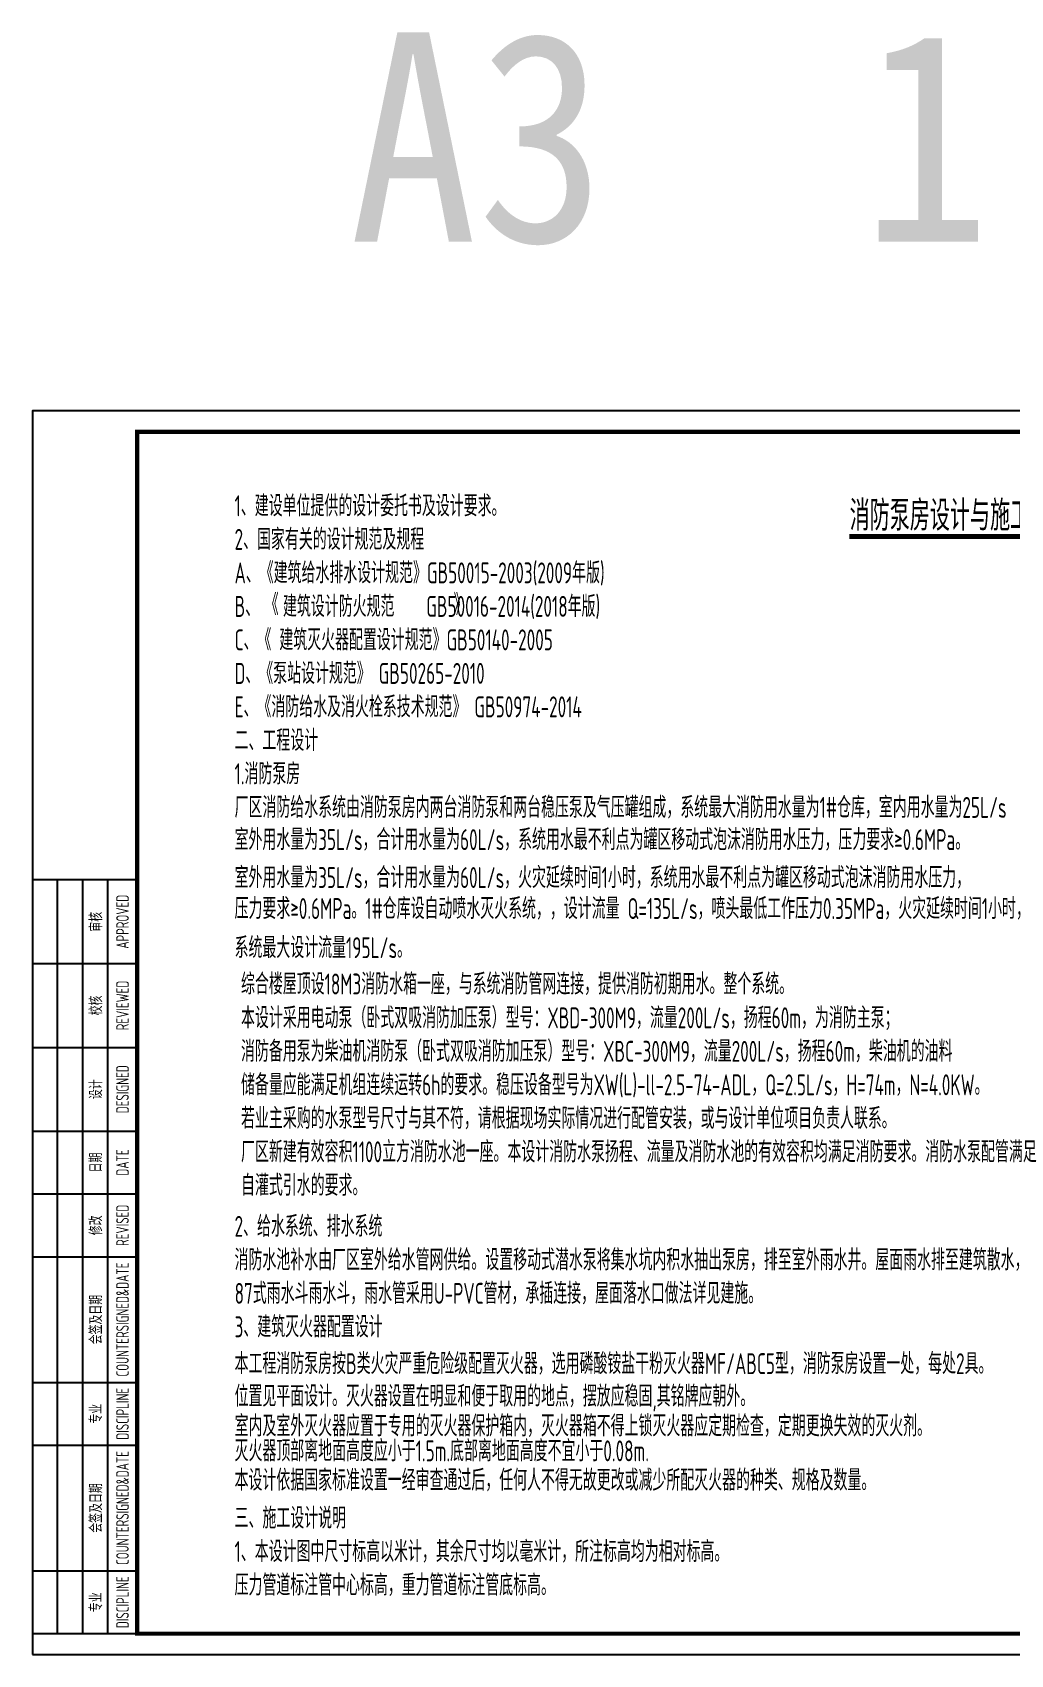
# Model space of a CAD drawing. Extents: x 84552 to 1115094, y -331058 to 102248.
# Drawn here: x 104441 to 116115, y 55935 to 75303 of the extents above; entities that cross this region are included whole.
import ezdxf
from ezdxf.enums import TextEntityAlignment as Align

# ---------------------------------------------------------------- set-up
doc = ezdxf.new("R2010")
doc.units = 0
doc.header["$LTSCALE"] = 1000
doc.header["$MEASUREMENT"] = 0
for name, color, linetype in [('TWT_TITLE', 7, 'Continuous'), ('图名', 15, 'Continuous'), ('外轮廓中实线', 3, 'Continuous')]:
    doc.layers.add(name, color=color, linetype=linetype)
doc.styles.add('sceie', font='sceie.shx', dxfattribs={"width": 0.7, "bigfont": 'sceic.shx'})
doc.styles.add('宋体', font='', dxfattribs={"width": 0.6})
doc.styles.add('样式 1', font='sceie.shx', dxfattribs={"width": 0.7, "bigfont": 'sceic.shx'})
doc.styles.get('宋体').set_extended_font_data('SimSun')

msp = doc.modelspace()

# ---------------------------------------------------------------- linework, layer by layer
for p, q in [((104740.8, 56184.7), (104740.8, 65184.7)), ((105040.8, 56184.7), (105040.8, 65184.7)), ((105340.8, 56184.7), (105340.8, 65184.7)), ((104440.8, 64184.7), (105690.8, 64184.7)), ((104440.8, 63184.7), (105690.8, 63184.7)), ((104440.8, 62184.7), (105690.8, 62184.7)), ((104440.8, 61434.7), (105690.8, 61434.7)), ((104440.8, 60684.7), (105690.8, 60684.7)), ((104440.8, 59184.7), (105690.8, 59184.7)), ((104440.8, 58434.7), (105690.8, 58434.7)), ((104440.8, 56934.7), (105690.8, 56934.7))]:
    msp.add_line(p, q)
msp.add_lwpolyline([(104440.8, 65184.7), (104440.8, 56184.7), (105690.8, 56184.7), (105690.8, 65184.7)], close=True)
at = {"layer": 'TWT_TITLE'}
msp.add_lwpolyline([(104440.8, 55934.7), (125440.8, 55934.7), (125440.8, 70784.7), (104440.8, 70784.7)], close=True, dxfattribs=at)
at = {"layer": 'TWT_TITLE', "const_width": 50}
msp.add_lwpolyline([(105690.8, 56184.7), (125190.8, 56184.7), (125190.8, 70534.7), (105690.8, 70534.7)], close=True, dxfattribs=at)
at = {"layer": '外轮廓中实线', "const_width": 60}
msp.add_lwpolyline([(114189.2, 69284.7), (116692.5, 69284.7)], dxfattribs=at)

# ---------------------------------------------------------------- texts
at = {"linetype": 'Continuous', "style": 'sceie', "width": 0.7}
for s, height, p in [('1、建设单位提供的设计委托书及设计要求。', 250, (106853.3, 69525.3)), ('消防泵房设计与施工说明', 360, (114194.4, 69354.7)), ('2、国家有关的设计规范及规程', 250, (106853.3, 69125.3)), ('A、《建筑给水排水设计规范》GB50015-2003(2009年版)', 250, (106853.3, 68725.3)), ('B、   建筑设计防火规范    GB50016-2014(2018年版)', 250, (106853.3, 68325.3)), ('  《                      》', 250, (107023.9, 68347)), ('C、《 建筑灭火器配置设计规范》GB50140-2005', 250, (106853.3, 67925.3)), ('D、《泵站设计规范》 GB50265-2010 ', 250, (106853.3, 67525.3)), ('E、《消防给水及消火栓系技术规范》 GB50974-2014', 250, (106853.3, 67125.3)), ('二、工程设计', 250, (106853.3, 66725.3)), ('1.消防泵房', 250, (106853.3, 66325.3)), ('厂区消防给水系统由消防泵房内两台消防泵和两台稳压泵及气压罐组成，系统最大消防用水量为1#仓库，室内用水量为25L/s', 250, (106853.3, 65925.3)), ('室外用水量为35L/s，合计用水量为60L/s，系统用水最不利点为罐区移动式泡沫消防用水压力，压力要求≥0.6MPa。', 250, (106853.3, 65540.4)), ('室外用水量为35L/s，合计用水量为60L/s，火灾延续时间1小时，系统用水最不利点为罐区移动式泡沫消防用水压力，', 250, (106853.3, 65087.5)), ('压力要求≥0.6MPa。1#仓库设自动喷水灭火系统，，设计流量 Q=135L/s，喷头最低工作压力0.35MPa，火灾延续时间1小时，', 250, (106853.3, 64717.3)), ('系统最大设计流量195L/s。', 250, (106853.3, 64250.1)), ('综合楼屋顶设18M3消防水箱一座，与系统消防管网连接，提供消防初期用水。整个系统。 ', 250, (106930.3, 63816)), ('本设计采用电动泵（卧式双吸消防加压泵）型号：XBD-300M9，流量200L/s，扬程60m，为消防主泵；', 250, (106930.3, 63412.4)), ('消防备用泵为柴油机消防泵（卧式双吸消防加压泵）型号：XBC-300M9，流量200L/s，扬程60m，柴油机的油料', 250, (106930.3, 63012.4)), ('储备量应能满足机组连续运转6h的要求。稳压设备型号为XW(L)-ll-2.5-74-ADL，Q=2.5L/s，H=74m，N=4.0KW。', 250, (106930.3, 62612.4)), ('若业主采购的水泵型号尺寸与其不符，请根据现场实际情况进行配管安装，或与设计单位项目负责人联系。', 250, (106930.3, 62212.4)), ('厂区新建有效容积1100立方消防水池一座。本设计消防水泵扬程、流量及消防水池的有效容积均满足消防要求。消防水泵配管满足', 250, (106930.3, 61812.4)), ('自灌式引水的要求。', 250, (106930.3, 61412.4)), ('2、给水系统、排水系统', 250, (106853.3, 60922.6)), ('消防水池补水由厂区室外给水管网供给。设置移动式潜水泵将集水坑内积水抽出泵房，排至室外雨水井。屋面雨水排至建筑散水，采用', 250, (106853.3, 60522.6)), ('87式雨水斗雨水斗，雨水管采用U-PVC管材，承插连接，屋面落水口做法详见建施。', 250, (106853.3, 60122.6)), ('3、建筑灭火器配置设计', 250, (106853.3, 59722.6)), ('本工程消防泵房按B类火灾严重危险级配置灭火器，选用磷酸铵盐干粉灭火器MF/ABC5型，消防泵房设置一处，每处2具。', 250, (106853.3, 59283.3)), ('位置见平面设计。灭火器设置在明显和便于取用的地点，摆放应稳固,其铭牌应朝外。', 250, (106853.3, 58894.8)), ('室内及室外灭火器应置于专用的灭火器保护箱内，灭火器箱不得上锁灭火器应定期检查，定期更换失效的灭火剂。', 250, (106853.3, 58539.6)), ('灭火器顶部离地面高度应小于1.5m.底部离地面高度不宜小于0.08m.    ', 250, (106853.3, 58241.6)), ('本设计依据国家标准设置一经审查通过后，任何人不得无故更改或减少所配灭火器的种类、规格及数量。', 250, (106853.3, 57891.9)), ('三、施工设计说明', 250, (106853.3, 57439.4)), ('1、本设计图中尺寸标高以米计，其余尺寸均以毫米计，所注标高均为相对标高。', 250, (106853.3, 57039.4)), ('压力管道标注管中心标高，重力管道标注管底标高。', 250, (106853.3, 56639.4))]:
    msp.add_text(s, height=height, dxfattribs=at).set_placement(p)
at = {"style": '样式 1', "width": 0.75}
for s, p in [('APPROVED', (105515.8, 64684.7)), ('审核', (105190.8, 64684.7)), ('REVIEWED', (105515.8, 63684.7)), ('校核', (105190.8, 63684.7)), ('DESIGNED', (105515.8, 62684.7)), ('设计', (105190.8, 62684.7)), ('日期', (105190.8, 61809.7)), ('DATE', (105515.8, 61809.7)), ('REVISED', (105515.8, 61059.7)), ('修改', (105190.8, 61059.7)), ('COUNTERSIGNED&DATE', (105515.8, 59934.7)), ('会签及日期', (105190.8, 59934.7)), ('DISCIPLINE', (105515.8, 58809.7)), ('专业', (105190.8, 58809.7)), ('COUNTERSIGNED&DATE', (105515.8, 57684.7)), ('会签及日期', (105190.8, 57684.7)), ('DISCIPLINE', (105515.8, 56559.7)), ('专业', (105190.8, 56559.7))]:
    msp.add_text(s, height=150, rotation=90, dxfattribs=at).set_placement(p, align=Align.MIDDLE)
at = {"layer": '图名', "style": '宋体', "width": 0.9}
msp.add_text(' A3  1:50', height=2500, dxfattribs=at).set_placement((106689.8, 72803.3))

doc.saveas('drawing.dxf')
